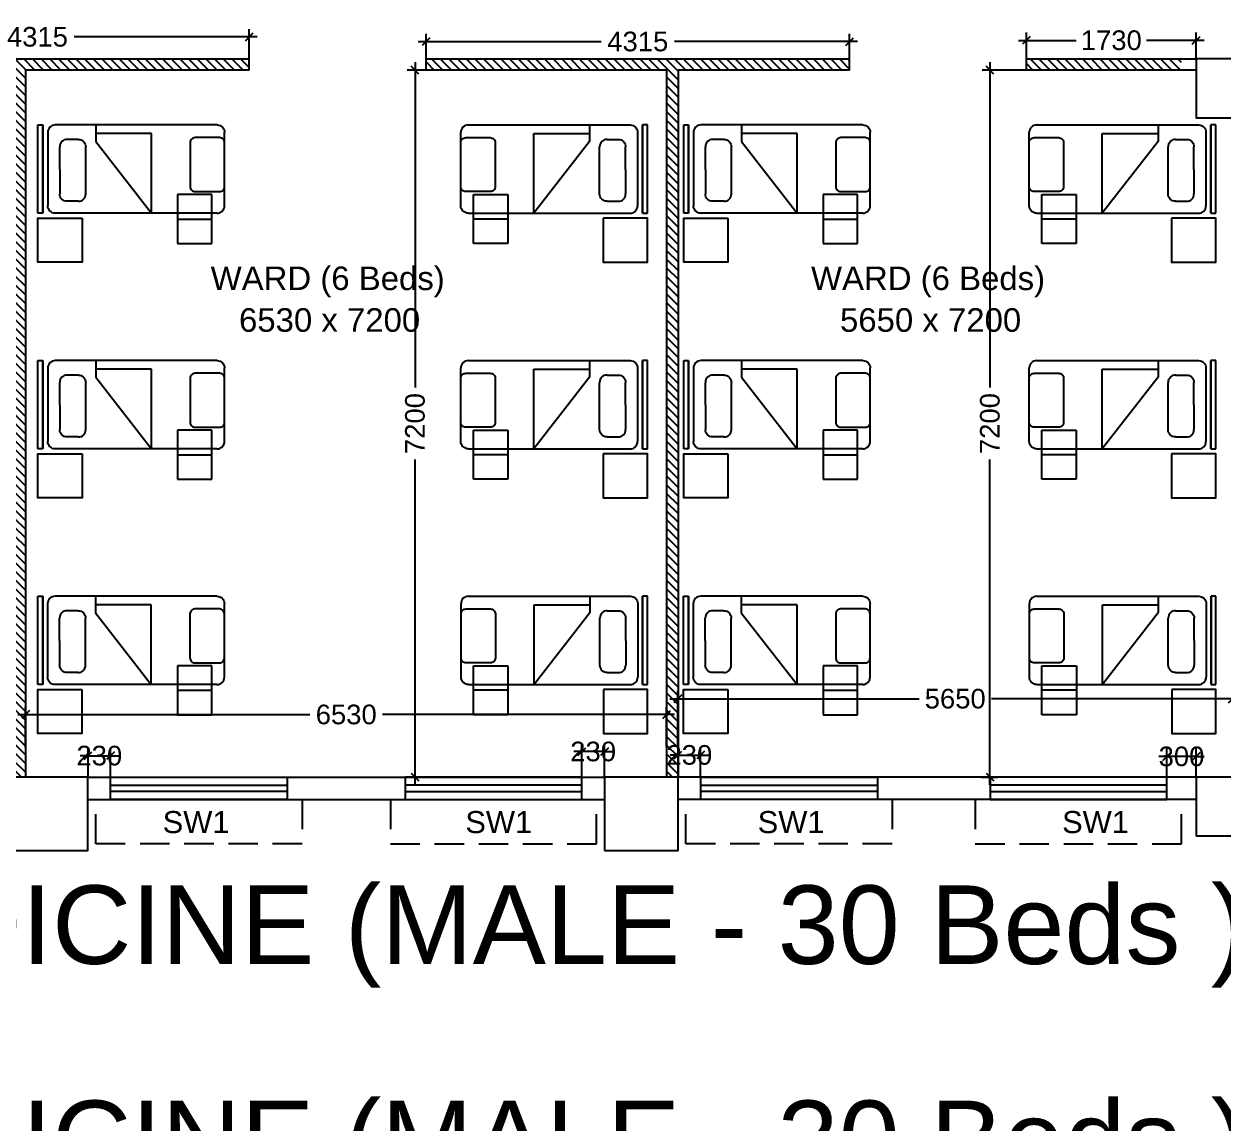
# Model space of a CAD drawing. Extents: x 7620542 to 7843793, y -6476226 to -6093835.
# Drawn here: x 7738759 to 7750982, y -6416719 to -6405516 of the extents above; entities that cross this region are included whole.
import ezdxf
from ezdxf.enums import TextEntityAlignment as Align

# ---------------------------------------------------------------- set-up
doc = ezdxf.new("R2010")
doc.units = 0
doc.header["$LTSCALE"] = 600
doc.header["$MEASUREMENT"] = 0
doc.header["$PDMODE"] = 35
doc.linetypes.add('DASHED', pattern=[0.75, 0.5, -0.25])
doc.linetypes.add('HIDDEN', pattern=[0.375, 0.25, -0.125])
doc.layers.get('0').update_dxf_attribs({"linetype": 'CONTINUOUS'})
doc.layers.get('Defpoints').update_dxf_attribs({"linetype": 'CONTINUOUS'})
for name, color, linetype in [('Beds', 33, 'CONTINUOUS'), ('chajja', 7, 'CONTINUOUS'), ('DIM-TEXT', 8, 'CONTINUOUS'), ('joinery', 7, 'CONTINUOUS'), ('LA-column', 3, 'CONTINUOUS'), ('PARTI', 21, 'CONTINUOUS'), ('Room Dim', 1, 'CONTINUOUS'), ('TEXT', 6, 'CONTINUOUS'), ('Walls', 7, 'CONTINUOUS'), ('Ward Hatch', 170, 'CONTINUOUS'), ('WIN', 151, 'CONTINUOUS'), ('Working Dim', 5, 'CONTINUOUS')]:
    doc.layers.add(name, color=color, linetype=linetype)
doc.styles.add('ari', font='arial.ttf')
doc.styles.add('ARIAL', font='arial.ttf')
doc.styles.add('RT', font='romant.shx')
doc.dimstyles.new('int. dim', dxfattribs={"dimtxt": 450, "dimasz": 80, "dimexe": 80, "dimexo": 0, "dimgap": 70, "dimtad": 0, "dimdec": 0, "dimzin": 12, "dimdsep": 46, "dimtxsty": 'ari', "dimblk": 'OBLIQUE', "dimcen": 2, "dimdle": 80, "dimclrd": 256, "dimclre": 256, "dimclrt": 6, "dimadec": 0, "dimazin": 0, "dimtfac": 1, "dimtdec": 0, "dimtix": 1, "dimtmove": 2, "dimatfit": 3, "dimfxl": 1, "dimtolj": 1, "dimtzin": 0, "dimlwd": -1, "dimlwe": -1, "dimarcsym": 0})
doc.dimstyles.new('TEXT', dxfattribs={"dimscale": 0, "dimtxt": 600, "dimasz": 300, "dimexe": 300, "dimexo": 30, "dimgap": 50, "dimtad": 0, "dimdec": 0, "dimzin": 0, "dimdsep": 46, "dimtxsty": 'RT', "dimblk": 'OBLIQUE', "dimcen": 0.09, "dimdle": 300, "dimclrd": 256, "dimclre": 256, "dimclrt": 170, "dimadec": 0, "dimazin": 0, "dimtfac": 1, "dimtdec": 0, "dimtofl": 0, "dimtmove": 2, "dimatfit": 3, "dimfxl": 1, "dimfrac": 2, "dimtolj": 1, "dimtzin": 0, "dimlwd": -1, "dimlwe": -1, "dimarcsym": 0})

# ---------------------------------------------------------------- blocks, each defined once
blk = doc.blocks.new('A$C1D410D94')
at = {"layer": 'Beds', "color": 8, "linetype": 'Continuous', "ltscale": 5}
for p, q in [((-1254, -462), (-1254, 438)), ((-1254, 438), (-1204, 438)), ((-1204, -462), (-1204, 438)), ((-1204, 438), (-1204, 438)), ((-1204, 438), (-1204, -462)), ((-1153, 377), (-1154, 363)), ((-1148, 392), (-1153, 377)), ((-1141, 404), (-1148, 392)), ((-1132, 416), (-1141, 404)), ((-1121, 425), (-1132, 416)), ((-1108, 432), (-1121, 425)), ((-1094, 436), (-1108, 432)), ((-1079, 438), (-1094, 436)), ((571, 438), (-1079, 438)), ((-666, 438), (-666, 269)), ((571, 438), (586, 436)), ((586, 436), (600, 432)), ((600, 432), (612, 425)), ((612, 425), (624, 416)), ((624, 416), (633, 404)), ((633, 404), (640, 392)), ((640, 392), (645, 377)), ((645, 377), (646, 363)), ((-1154, 363), (-1154, -387)), ((-1020, 256), (-1027, 243)), ((-1010, 267), (-1020, 256)), ((-999, 277), (-1010, 267)), ((-986, 284), (-999, 277)), ((-972, 288), (-986, 284)), ((-957, 289), (-972, 288)), ((-843, 289), (-957, 289)), ((-843, 289), (-829, 288)), ((-829, 288), (-814, 284)), ((-814, 284), (-802, 277)), ((-802, 277), (-790, 267)), ((-790, 267), (-781, 256)), ((-781, 256), (-774, 243)), ((-98, 350), (-666, 350)), ((-666, 269), (-98, -462)), ((-98, -462), (-98, 350)), ((646, -387), (646, 363)), ((-1031, 229), (-1032, 214)), ((-1032, -15), (-1032, 214)), ((-1027, 243), (-1031, 229)), ((-774, 243), (-770, 229)), ((-770, 229), (-768, 214)), ((-768, -265), (-768, 214)), ((-1032, -15), (-1032, -265)), ((-1031, -280), (-1032, -265)), ((-1027, -294), (-1031, -280)), ((-1020, -307), (-1027, -294)), ((-1010, -318), (-1020, -307)), ((-999, -328), (-1010, -318)), ((-986, -335), (-999, -328)), ((-972, -339), (-986, -335)), ((-957, -340), (-972, -339)), ((-843, -340), (-957, -340)), ((-843, -340), (-829, -339)), ((-829, -339), (-814, -335)), ((-814, -335), (-802, -328)), ((-802, -328), (-790, -318)), ((-790, -318), (-781, -307)), ((-781, -307), (-774, -294)), ((-774, -294), (-770, -280)), ((-770, -280), (-768, -265)), ((-1204, -462), (-1254, -462)), ((-1153, -402), (-1154, -387)), ((-1148, -416), (-1153, -402)), ((-1141, -429), (-1148, -416)), ((-1132, -440), (-1141, -429)), ((-1121, -449), (-1132, -440)), ((-1108, -457), (-1121, -449)), ((-1094, -461), (-1108, -457)), ((-1079, -462), (-1094, -461)), ((571, -462), (-1079, -462)), ((571, -462), (586, -461)), ((586, -461), (600, -456)), ((600, -456), (612, -449)), ((612, -449), (624, -440)), ((624, -440), (633, -429)), ((633, -429), (640, -416)), ((640, -416), (645, -402)), ((645, -402), (646, -387))]:
    blk.add_line(p, q, dxfattribs=at)
at = {"layer": 'Beds', "color": 8, "linetype": 'HIDDEN', "ltscale": 100}
blk.add_line((168, -521), (518, -521), dxfattribs=at)
at = {"layer": 'Beds', "color": 8}
blk.add_lwpolyline([(646, -192), (646, 258, 0.414214), (596, 308), (346, 308, 0.414214), (296, 258), (296, -192, 0.414214), (346, -242), (596, -242, 0.414214)], format="xyb", close=True, dxfattribs=at)
at = {"layer": 'Beds', "color": 8, "linetype": 'HIDDEN', "ltscale": 100}
blk.add_lwpolyline([(518, -771), (518, -271), (168, -271), (168, -771)], close=True, dxfattribs=at)
at = {"layer": 'Beds', "color": 8, "linetype": 'Continuous', "ltscale": 5}
blk.add_lwpolyline([(-804, -512), (-804, -962), (-1254, -962), (-1254, -512)], close=True, dxfattribs=at)
blk = doc.blocks.new('_Oblique')
at = {"color": 0, "linetype": 'ByBlock', "lineweight": -2}
blk.add_line((-0.5, -0.5), (0.5, 0.5), dxfattribs=at)
blk = doc.blocks.new('*D262')
at = {"layer": 'Defpoints', "color": 0, "transparency": 16777216}
for p in [(7741054, -6405647), (7736739, -6405870, 2), (7741054, -6405870, 2)]:
    blk.add_point(p, dxfattribs=at)
at = {"layer": 'Working Dim', "transparency": 16777216}
for p, q in [((7736739, -6405870), (7736739, -6405567)), ((7741054, -6405870), (7741054, -6405567)), ((7736659, -6405647), (7738523, -6405647)), ((7741134, -6405647), (7739270, -6405647))]:
    blk.add_line(p, q, dxfattribs=at)
at = {"layer": 'Working Dim', "transparency": 16777216, "xscale": 80, "yscale": 80, "zscale": 80, "rotation": 180}
blk.add_blockref('_Oblique', (7736739, -6405647), dxfattribs=at)
at = {"layer": 'Working Dim', "transparency": 16777216, "xscale": 80, "yscale": 80, "zscale": 80}
blk.add_blockref('_Oblique', (7741054, -6405647), dxfattribs=at)
at = {"layer": 'Working Dim', "color": 6, "transparency": 16777216, "insert": (7738896, -6405647), "char_height": 200, "attachment_point": 5, "style": 'ari'}
blk.add_mtext('\\A1;4315', dxfattribs=at)
blk = doc.blocks.new('*D263')
at = {"layer": 'Defpoints', "color": 0, "transparency": 16777216}
for p in [(7747169, -6405695), (7742854, -6405870, 2), (7747169, -6405870, 2)]:
    blk.add_point(p, dxfattribs=at)
at = {"layer": 'Working Dim', "transparency": 16777216}
for p, q in [((7742854, -6405870), (7742854, -6405615)), ((7747169, -6405870), (7747169, -6405615)), ((7742774, -6405695), (7744638, -6405695)), ((7747249, -6405695), (7745385, -6405695))]:
    blk.add_line(p, q, dxfattribs=at)
at = {"layer": 'Working Dim', "transparency": 16777216, "xscale": 80, "yscale": 80, "zscale": 80, "rotation": 180}
blk.add_blockref('_Oblique', (7742854, -6405695), dxfattribs=at)
at = {"layer": 'Working Dim', "transparency": 16777216, "xscale": 80, "yscale": 80, "zscale": 80}
blk.add_blockref('_Oblique', (7747169, -6405695), dxfattribs=at)
at = {"layer": 'Working Dim', "color": 6, "transparency": 16777216, "insert": (7745011, -6405695), "char_height": 200, "attachment_point": 5, "style": 'ari'}
blk.add_mtext('\\A1;4315', dxfattribs=at)
blk = doc.blocks.new('*D264')
at = {"layer": 'Defpoints', "color": 0, "transparency": 16777216}
for p in [(7748969, -6405682), (7748969, -6405870, 2), (7750699, -6405870, 10)]:
    blk.add_point(p, dxfattribs=at)
at = {"layer": 'Working Dim', "transparency": 16777216}
for p, q in [((7748969, -6405870), (7748969, -6405602)), ((7750699, -6405870), (7750699, -6405602)), ((7748889, -6405682), (7749475, -6405682)), ((7750779, -6405682), (7750193, -6405682))]:
    blk.add_line(p, q, dxfattribs=at)
at = {"layer": 'Working Dim', "transparency": 16777216, "xscale": 80, "yscale": 80, "zscale": 80, "rotation": 180}
blk.add_blockref('_Oblique', (7748969, -6405682), dxfattribs=at)
at = {"layer": 'Working Dim', "transparency": 16777216, "xscale": 80, "yscale": 80, "zscale": 80}
blk.add_blockref('_Oblique', (7750699, -6405682), dxfattribs=at)
at = {"layer": 'Working Dim', "color": 6, "transparency": 16777216, "insert": (7749834, -6405682), "char_height": 200, "attachment_point": 5, "style": 'ari'}
blk.add_mtext('\\A1;1730', dxfattribs=at)
blk = doc.blocks.new('*D400')
at = {"layer": 'Defpoints', "color": 0, "transparency": 16777216}
for p in [(7745305, -6412549), (7738776, -6412880, 3), (7745305, -6412880, 5)]:
    blk.add_point(p, dxfattribs=at)
at = {"layer": 'Working Dim', "transparency": 16777216}
for p, q in [((7738776, -6412880), (7738776, -6412469)), ((7745305, -6412880), (7745305, -6412469)), ((7738696, -6412549), (7741672, -6412549)), ((7745385, -6412549), (7742410, -6412549))]:
    blk.add_line(p, q, dxfattribs=at)
at = {"layer": 'Working Dim', "transparency": 16777216, "xscale": 80, "yscale": 80, "zscale": 80, "rotation": 180}
blk.add_blockref('_Oblique', (7738776, -6412549), dxfattribs=at)
at = {"layer": 'Working Dim', "transparency": 16777216, "xscale": 80, "yscale": 80, "zscale": 80}
blk.add_blockref('_Oblique', (7745305, -6412549), dxfattribs=at)
at = {"layer": 'Working Dim', "color": 6, "transparency": 16777216, "insert": (7742041, -6412549), "char_height": 200, "attachment_point": 5, "style": 'ari'}
blk.add_mtext('\\A1;6530', dxfattribs=at)
blk = doc.blocks.new('*D401')
at = {"layer": 'Defpoints', "color": 0, "transparency": 16777216}
for p in [(7742742, -6405985), (7742854, -6405985, 2), (7742706, -6413185, 5)]:
    blk.add_point(p, dxfattribs=at)
at = {"layer": 'Working Dim', "transparency": 16777216}
for p, q in [((7742854, -6405985), (7742662, -6405985)), ((7742742, -6405905), (7742742, -6409217)), ((7742742, -6413265), (7742742, -6409952)), ((7742706, -6413185), (7742822, -6413185))]:
    blk.add_line(p, q, dxfattribs=at)
at = {"layer": 'Working Dim', "transparency": 16777216, "xscale": 80, "yscale": 80, "zscale": 80}
for p, rotation in [((7742742, -6405985), 90), ((7742742, -6413185), 270)]:
    blk.add_blockref('_Oblique', p, dxfattribs=dict(at, rotation=rotation))
at = {"layer": 'Working Dim', "color": 6, "transparency": 16777216, "insert": (7742742, -6409585), "char_height": 200, "attachment_point": 5, "rotation": 90, "style": 'ari'}
blk.add_mtext('\\A1;7200', dxfattribs=at)
blk = doc.blocks.new('*D402')
at = {"layer": 'Defpoints', "color": 0, "transparency": 16777216}
for p in [(7751069, -6412388), (7745419, -6412868, 5), (7751069, -6412868, 3)]:
    blk.add_point(p, dxfattribs=at)
at = {"layer": 'Working Dim', "transparency": 16777216}
for p, q in [((7745419, -6412868), (7745419, -6412308)), ((7751069, -6412868), (7751069, -6412308)), ((7745339, -6412388), (7747876, -6412388)), ((7751149, -6412388), (7748613, -6412388))]:
    blk.add_line(p, q, dxfattribs=at)
at = {"layer": 'Working Dim', "transparency": 16777216, "xscale": 80, "yscale": 80, "zscale": 80, "rotation": 180}
blk.add_blockref('_Oblique', (7745419, -6412388), dxfattribs=at)
at = {"layer": 'Working Dim', "transparency": 16777216, "xscale": 80, "yscale": 80, "zscale": 80}
blk.add_blockref('_Oblique', (7751069, -6412388), dxfattribs=at)
at = {"layer": 'Working Dim', "color": 6, "transparency": 16777216, "insert": (7748244, -6412388), "char_height": 200, "attachment_point": 5, "style": 'ari'}
blk.add_mtext('\\A1;5650', dxfattribs=at)
blk = doc.blocks.new('*D403')
at = {"layer": 'Defpoints', "color": 0, "transparency": 16777216}
for p in [(7748598, -6405985), (7748969, -6405985, 2), (7748512, -6413185, 7)]:
    blk.add_point(p, dxfattribs=at)
at = {"layer": 'Working Dim', "transparency": 16777216}
for p, q in [((7748969, -6405985), (7748518, -6405985)), ((7748598, -6405905), (7748598, -6409217)), ((7748598, -6413265), (7748598, -6409952)), ((7748512, -6413185), (7748678, -6413185))]:
    blk.add_line(p, q, dxfattribs=at)
at = {"layer": 'Working Dim', "transparency": 16777216, "xscale": 80, "yscale": 80, "zscale": 80}
for p, rotation in [((7748598, -6405985), 90), ((7748598, -6413185), 270)]:
    blk.add_blockref('_Oblique', p, dxfattribs=dict(at, rotation=rotation))
at = {"layer": 'Working Dim', "color": 6, "transparency": 16777216, "insert": (7748598, -6409585), "char_height": 200, "attachment_point": 5, "rotation": 90, "style": 'ari'}
blk.add_mtext('\\A1;7200', dxfattribs=at)
blk = doc.blocks.new('*D837')
at = {"layer": 'Defpoints', "color": 0, "linetype": 'Continuous', "transparency": 16777216}
for p in [(7761439, -6413785, -22), (7720379, -6413865, 0), (7720379, -6414809)]:
    blk.add_point(p, dxfattribs=at)
at = {"layer": 'DIM-TEXT', "transparency": 16777216}
for p, q in [((7761439, -6413785), (7761439, -6415109)), ((7720379, -6413865), (7720379, -6415109)), ((7720079, -6414809), (7730596, -6414809)), ((7761739, -6414809), (7751222, -6414809))]:
    blk.add_line(p, q, dxfattribs=at)
at = {"layer": 'DIM-TEXT', "linetype": 'Continuous', "transparency": 16777216, "xscale": 300, "yscale": 300, "zscale": 300, "rotation": 180}
blk.add_blockref('_Oblique', (7720379, -6414809), dxfattribs=at)
at = {"layer": 'DIM-TEXT', "linetype": 'Continuous', "transparency": 16777216, "xscale": 300, "yscale": 300, "zscale": 300}
blk.add_blockref('_Oblique', (7761439, -6414809), dxfattribs=at)
at = {"layer": 'DIM-TEXT', "color": 170, "linetype": 'Continuous', "transparency": 16777216, "insert": (7740909, -6414809), "char_height": 750, "attachment_point": 5, "style": 'ari'}
blk.add_mtext('\\A1;{\\H1.067x;GENERAL MEDICINE (MALE - 30 Beds )}', dxfattribs=at)
blk = doc.blocks.new('*D1554')
at = {"layer": 'Defpoints', "color": 0, "transparency": 16777216}
for p in [(7739641, -6412968), (7739411, -6413185), (7739641, -6413185)]:
    blk.add_point(p, dxfattribs=at)
at = {"layer": 'Working Dim', "transparency": 16777216}
for p, q in [((7739411, -6412968), (7739331, -6412968)), ((7739411, -6413185), (7739411, -6412888)), ((7739411, -6412968), (7739641, -6412968)), ((7739641, -6413185), (7739641, -6412888)), ((7739641, -6412968), (7739721, -6412968))]:
    blk.add_line(p, q, dxfattribs=at)
at = {"layer": 'Working Dim', "transparency": 16777216, "xscale": 80, "yscale": 80, "zscale": 80}
blk.add_blockref('_Oblique', (7739411, -6412968), dxfattribs=at)
at = {"layer": 'Working Dim', "transparency": 16777216, "xscale": 80, "yscale": 80, "zscale": 80, "rotation": 180}
blk.add_blockref('_Oblique', (7739641, -6412968), dxfattribs=at)
at = {"layer": 'Working Dim', "color": 6, "transparency": 16777216, "insert": (7739526, -6412968), "char_height": 200, "attachment_point": 5, "style": 'ari'}
blk.add_mtext('\\A1;230', dxfattribs=at)
blk = doc.blocks.new('*D1555')
at = {"layer": 'Defpoints', "color": 0, "transparency": 16777216}
for p in [(7744441, -6412926), (7744441, -6413185), (7744671, -6413185, 3)]:
    blk.add_point(p, dxfattribs=at)
at = {"layer": 'Working Dim', "transparency": 16777216}
for p, q in [((7744441, -6413185), (7744441, -6412846)), ((7744671, -6413185), (7744671, -6412846)), ((7744441, -6412926), (7744361, -6412926)), ((7744671, -6412926), (7744441, -6412926)), ((7744671, -6412926), (7744751, -6412926))]:
    blk.add_line(p, q, dxfattribs=at)
at = {"layer": 'Working Dim', "transparency": 16777216, "xscale": 80, "yscale": 80, "zscale": 80}
blk.add_blockref('_Oblique', (7744441, -6412926), dxfattribs=at)
at = {"layer": 'Working Dim', "transparency": 16777216, "xscale": 80, "yscale": 80, "zscale": 80, "rotation": 180}
blk.add_blockref('_Oblique', (7744671, -6412926), dxfattribs=at)
at = {"layer": 'Working Dim', "color": 6, "transparency": 16777216, "insert": (7744556, -6412926), "char_height": 200, "attachment_point": 5, "style": 'ari'}
blk.add_mtext('\\A1;230', dxfattribs=at)
blk = doc.blocks.new('*D1556')
at = {"layer": 'Defpoints', "color": 0, "transparency": 16777216}
for p in [(7745651, -6412961), (7745421, -6413185), (7745651, -6413185)]:
    blk.add_point(p, dxfattribs=at)
at = {"layer": 'Working Dim', "transparency": 16777216}
for p, q in [((7745421, -6412961), (7745341, -6412961)), ((7745421, -6413185), (7745421, -6412881)), ((7745421, -6412961), (7745651, -6412961)), ((7745651, -6413185), (7745651, -6412881)), ((7745651, -6412961), (7745731, -6412961))]:
    blk.add_line(p, q, dxfattribs=at)
at = {"layer": 'Working Dim', "transparency": 16777216, "xscale": 80, "yscale": 80, "zscale": 80}
blk.add_blockref('_Oblique', (7745421, -6412961), dxfattribs=at)
at = {"layer": 'Working Dim', "transparency": 16777216, "xscale": 80, "yscale": 80, "zscale": 80, "rotation": 180}
blk.add_blockref('_Oblique', (7745651, -6412961), dxfattribs=at)
at = {"layer": 'Working Dim', "color": 6, "transparency": 16777216, "insert": (7745536, -6412961), "char_height": 200, "attachment_point": 5, "style": 'ari'}
blk.add_mtext('\\A1;230', dxfattribs=at)
blk = doc.blocks.new('*D1557')
at = {"layer": 'Defpoints', "color": 0, "transparency": 16777216}
for p in [(7750399, -6412976), (7750399, -6413185), (7750699, -6413185)]:
    blk.add_point(p, dxfattribs=at)
at = {"layer": 'Working Dim', "transparency": 16777216}
for p, q in [((7750399, -6412976), (7750319, -6412976)), ((7750399, -6413185), (7750399, -6412896)), ((7750699, -6412976), (7750399, -6412976)), ((7750699, -6413185), (7750699, -6412896)), ((7750699, -6412976), (7750779, -6412976))]:
    blk.add_line(p, q, dxfattribs=at)
at = {"layer": 'Working Dim', "transparency": 16777216, "xscale": 80, "yscale": 80, "zscale": 80}
blk.add_blockref('_Oblique', (7750399, -6412976), dxfattribs=at)
at = {"layer": 'Working Dim', "transparency": 16777216, "xscale": 80, "yscale": 80, "zscale": 80, "rotation": 180}
blk.add_blockref('_Oblique', (7750699, -6412976), dxfattribs=at)
at = {"layer": 'Working Dim', "color": 6, "transparency": 16777216, "insert": (7750549, -6412976), "char_height": 200, "attachment_point": 5, "style": 'ari'}
blk.add_mtext('\\A1;300', dxfattribs=at)
blk = doc.blocks.new('*D2108')
at = {"layer": 'Defpoints', "color": 0, "linetype": 'Continuous', "transparency": 16777216}
for p in [(7720379, -6417001), (7720379, -6419314, 0), (7761439, -6419393, -22)]:
    blk.add_point(p, dxfattribs=at)
at = {"layer": 'DIM-TEXT', "transparency": 16777216}
for p, q in [((7720379, -6419314), (7720379, -6416701)), ((7761439, -6419393), (7761439, -6416701)), ((7720079, -6417001), (7730596, -6417001)), ((7761739, -6417001), (7751222, -6417001))]:
    blk.add_line(p, q, dxfattribs=at)
at = {"layer": 'DIM-TEXT', "linetype": 'Continuous', "transparency": 16777216, "xscale": 300, "yscale": 300, "zscale": 300, "rotation": 180}
blk.add_blockref('_Oblique', (7720379, -6417001), dxfattribs=at)
at = {"layer": 'DIM-TEXT', "linetype": 'Continuous', "transparency": 16777216, "xscale": 300, "yscale": 300, "zscale": 300}
blk.add_blockref('_Oblique', (7761439, -6417001), dxfattribs=at)
at = {"layer": 'DIM-TEXT', "color": 170, "linetype": 'Continuous', "transparency": 16777216, "insert": (7740909, -6417001), "char_height": 750, "attachment_point": 5, "style": 'ari'}
blk.add_mtext('\\A1;{\\H1.067x;GENERAL MEDICINE (MALE - 30 Beds )}', dxfattribs=at)

msp = doc.modelspace()

# ---------------------------------------------------------------- hatches: boundary and pattern name
at = {"layer": 'Ward Hatch'}
h = msp.add_hatch(dxfattribs=at)
h.set_pattern_fill('ANSI31', color=256, scale=500, style=0)
h.set_pattern_definition([(315, (832124.71, -12750950.19), (-44.19417382, -44.19417382), [])])
h.paths.add_polyline_path([(7734938.876, -6405984.722), (7732681.968, -6405984.722), (7732681.968, -6413184.735), (7732566.968, -6413184.735), (7732566.968, -6405984.722), (7730623.876, -6405984.722), (7730623.876, -6405869.722), (7734938.876, -6405869.722)])
h.paths.add_polyline_path([(7722708.876, -6405984.722), (7720978.968, -6405984.722), (7720978.968, -6405869.722), (7722708.876, -6405869.722)])
h.paths.add_polyline_path([(7728823.876, -6405984.722), (7726587.968, -6405984.722), (7726587.968, -6413184.738), (7726472.968, -6413184.738), (7726472.968, -6405984.722), (7724508.876, -6405984.722), (7724508.876, -6405869.722), (7728823.876, -6405869.722)])
h.paths.add_polyline_path([(7747168.876, -6405984.722), (7745421.469, -6405984.722), (7745421.469, -6413184.738), (7745306.469, -6413184.738), (7745306.469, -6405984.722), (7742853.876, -6405984.722), (7742853.876, -6405869.722), (7747168.876, -6405869.722)])
h.paths.add_polyline_path([(7741053.876, -6405984.722), (7738774.969, -6405984.722), (7738774.969, -6413184.738), (7738659.969, -6413184.738), (7738659.969, -6405984.722), (7736738.876, -6405984.722), (7736738.876, -6405869.722), (7741053.876, -6405869.722)])
h.paths.add_polyline_path([(7750548.969, -6405984.722), (7748968.876, -6405984.722), (7748968.876, -6405869.722), (7750548.969, -6405869.722)])

# ---------------------------------------------------------------- linework, layer by layer
at = {"layer": 'chajja', "color": 7, "linetype": 'DASHED', "elevation": -14.83}
for points in [[(7741590.968, -6413414.686), (7741590.968, -6413864.686), (7739490.968, -6413864.686), (7739490.968, -6413414.686)], [(7742491.469, -6413414.686), (7742491.469, -6413864.686), (7744591.469, -6413864.686), (7744591.469, -6413414.686)], [(7747601.469, -6413414.686), (7747601.469, -6413864.686), (7745501.469, -6413864.686), (7745501.469, -6413414.686)], [(7748449.02, -6413414.791), (7748449.02, -6413864.791), (7750549.02, -6413864.79), (7750549.02, -6413414.79)]]:
    msp.add_lwpolyline(points, dxfattribs=at)
at = {"layer": 'LA-column', "color": 2, "elevation": -11.41}
for points in [[(7751298.969, -6406469.776), (7751298.969, -6405869.776), (7750698.969, -6405869.776), (7750698.969, -6406469.776)], [(7738659.969, -6413184.832), (7738659.969, -6413934.832), (7739409.969, -6413934.832), (7739409.969, -6413184.832)], [(7744671.469, -6413934.832), (7745421.469, -6413934.832), (7745421.469, -6413184.832), (7744671.469, -6413184.832)], [(7751298.969, -6413784.819), (7751298.969, -6413184.819), (7750698.969, -6413184.819), (7750698.969, -6413784.819)]]:
    msp.add_lwpolyline(points, close=True, dxfattribs=at)
at = {"layer": 'PARTI', "color": 7, "linetype": 'Continuous'}
for p, q in [((7736738.967, -6405869.722, -14.83), (7741053.967, -6405869.722, -14.83)), ((7741053.967, -6405984.722, -14.83), (7741053.967, -6405869.722, -14.83)), ((7742853.967, -6405869.722, -14.83), (7747168.967, -6405869.722, -14.83)), ((7742853.967, -6405984.722, -14.83), (7742853.967, -6405869.722, -14.83)), ((7747168.967, -6405984.722, -14.83), (7747168.967, -6405869.722, -14.83)), ((7748968.967, -6405869.722, -14.83), (7750698.977, -6405869.722, -14.83)), ((7748968.967, -6405984.722, -14.83), (7748968.967, -6405869.722, -14.83)), ((7738775.968, -6405984.722, -14.83), (7738775.968, -6413184.722, -14.83)), ((7741053.967, -6405984.722, -14.83), (7738775.968, -6405984.722, -14.83)), ((7745306.469, -6405984.722, -14.83), (7742853.967, -6405984.722, -14.83)), ((7745306.469, -6413184.722, -14.83), (7745306.469, -6405984.722, -14.83)), ((7745421.469, -6405984.722, -14.83), (7745421.469, -6413184.722, -14.83)), ((7747168.967, -6405984.722, -14.83), (7745421.469, -6405984.722, -14.83)), ((7750698.977, -6405984.722, -14.83), (7748968.967, -6405984.722, -14.83))]:
    msp.add_line(p, q, dxfattribs=at)
at = {"layer": 'Walls'}
for p, q in [((7739410.968, -6413184.714, -14.83), (7744671.469, -6413184.714, -14.83)), ((7750698.974, -6413184.815, -14.83), (7745421.469, -6413184.714, -14.83)), ((7739410.968, -6413414.714, -14.83), (7744671.469, -6413414.714, -14.83)), ((7750698.974, -6413414.815, -14.83), (7745421.469, -6413414.714, -14.83))]:
    msp.add_line(p, q, dxfattribs=at)
at = {"layer": 'WIN', "linetype": 'Continuous', "elevation": -14.83}
for points in [[(7741440.968, -6413414.686), (7739640.968, -6413414.686), (7739640.968, -6413184.685), (7741440.968, -6413184.685)], [(7742641.469, -6413414.686), (7744441.469, -6413414.686), (7744441.469, -6413184.685), (7742641.469, -6413184.685)], [(7747451.469, -6413414.686), (7745651.469, -6413414.686), (7745651.469, -6413184.685), (7747451.469, -6413184.685)], [(7748599.02, -6413414.79), (7750399.02, -6413414.79), (7750399.02, -6413184.79), (7748599.02, -6413184.79)], [(7741440.968, -6413331.902), (7739640.968, -6413331.902), (7739640.968, -6413267.469), (7741440.968, -6413267.469)], [(7742641.469, -6413331.902), (7744441.469, -6413331.902), (7744441.469, -6413267.469), (7742641.469, -6413267.469)], [(7747451.469, -6413331.902), (7745651.469, -6413331.902), (7745651.469, -6413267.469), (7747451.469, -6413267.469)], [(7748599.02, -6413332.007), (7750399.02, -6413332.007), (7750399.02, -6413267.574), (7748599.02, -6413267.574)]]:
    msp.add_lwpolyline(points, close=True, dxfattribs=at)

# ---------------------------------------------------------------- block references
at = {"layer": 'Beds'}
for p in [(7740155.528, -6406980.893, -14.83), (7746732.348, -6406980.893, -14.83), (7740155.541, -6409380.893, -14.83), (7746732.361, -6409380.893, -14.83), (7740153.818, -6411780.893, -14.83), (7746730.638, -6411780.893, -14.83)]:
    msp.add_blockref('A$C1D410D94', p, dxfattribs=at)
at = {"layer": 'Beds', "xscale": -1}
for p in [(7743854.532, -6406980.893, -14.83), (7749644.141, -6406980.893, -14.83), (7743854.518, -6409380.893, -14.83), (7749644.127, -6409380.893, -14.83), (7743856.241, -6411780.893, -14.83), (7749645.85, -6411780.893, -14.83)]:
    msp.add_blockref('A$C1D410D94', p, dxfattribs=at)

# ---------------------------------------------------------------- texts
at = {"layer": 'joinery', "style": 'ari'}
for p in [(7740511.954, -6413756.501, -14.83), (7743594.855, -6413756.501, -14.83), (7746572.58, -6413756.501, -14.83), (7749673.309, -6413756.501, -14.83)]:
    msp.add_text('SW1', height=225, dxfattribs=at).set_placement(p, align=Align.CENTER)
at = {"layer": 'Room Dim', "style": 'ARIAL'}
for s, p in [('6530 x 7200', (7741871.784, -6408650.194, -14.83)), ('5650 x 7200', (7747993.433, -6408650.194, -14.83))]:
    msp.add_text(s, height=240, dxfattribs=at).set_placement(p, align=Align.CENTER)
at = {"layer": 'TEXT', "color": 7, "style": 'ARIAL'}
for p in [(7741852.363, -6408225.558, -14.83), (7747967.363, -6408225.558, -14.83)]:
    msp.add_text('WARD (6 Beds)', height=240, dxfattribs=at).set_placement(p, align=Align.CENTER)

# ---------------------------------------------------------------- dimensions: what is measured, and where the dimension line sits
at = {"layer": 'DIM-TEXT', "linetype": 'Continuous'}
for base, p1, p2, picture, middle in [((7720378.962, -6414809.097, 2.691), (7761439.1, -6413784.819, -18.93), (7720378.962, -6413864.705, 2.343), '*D837', (7740909.031, -6414809.097, 2.691)), ((7720379.051, -6417001.407, 3.722), (7761439.189, -6419393.479, -17.899), (7720379.051, -6419313.592, 3.374), '*D2108', (7740909.12, -6417001.407, 3.722))]:
    dim = msp.add_linear_dim(base=base, p1=p1, p2=p2, angle=180, text='{\\H1.067x;GENERAL MEDICINE (MALE - 30 Beds )}', dimstyle='TEXT', override={"dimscale": 1, "dimtxt": 750, "dimexo": 0, "dimtxsty": 'ari'}, dxfattribs=at)
    dim.commit()
    dim.dimension.update_dxf_attribs({"geometry": picture, "text_midpoint": middle})
at = {"layer": 'Working Dim'}
for base, p1, p2, override, picture, middle in [((7741053.967, -6405646.828, -14.83), (7736738.967, -6405869.722, -13.12), (7741053.967, -6405869.722, -13.12), {"dimtxt": 200}, '*D262', (7738896.467, -6405646.828, -14.83)), ((7747168.967, -6405694.912, -14.83), (7742853.967, -6405869.722, -13.12), (7747168.967, -6405869.722, -13.12), {"dimtxt": 200}, '*D263', (7745011.467, -6405694.912, -14.83)), ((7748968.967, -6405682.159, -14.83), (7750698.977, -6405869.722, -5.141), (7748968.967, -6405869.722, -13.12), {"dimtxt": 200}, '*D264', (7749833.972, -6405682.159, -14.83)), ((7751068.97, -6412387.868, -14.83), (7745419.469, -6412867.581, -9.699), (7751068.97, -6412867.581, -11.41), {"dimtxt": 200}, '*D402', (7748244.22, -6412387.868, -14.83)), ((7745305.469, -6412549.163, -14.83), (7738775.968, -6412879.505, -11.409), (7745305.469, -6412879.505, -9.699), {"dimtxt": 200}, '*D400', (7742040.718, -6412549.163, -14.83)), ((7739640.968, -6412968.035, -14.83), (7739410.968, -6413184.714, -14.83), (7739640.968, -6413184.685, -14.83), {"dimtxt": 200, "dimarcsym": 1}, '*D1554', (7739525.968, -6412968.035, -14.83)), ((7744441.469, -6412925.774, -14.83), (7744671.469, -6413184.832, -11.41), (7744441.469, -6413184.685, -14.83), {"dimtxt": 200, "dimarcsym": 1}, '*D1555', (7744556.469, -6412925.774, -14.83)), ((7745651.469, -6412961.013, -14.83), (7745421.469, -6413184.714, -14.83), (7745651.469, -6413184.685, -14.83), {"dimtxt": 200, "dimarcsym": 1}, '*D1556', (7745536.469, -6412961.013, -14.83)), ((7750399.02, -6412975.818, -14.83), (7750698.974, -6413184.815, -14.83), (7750399.02, -6413184.79, -14.83), {"dimtxt": 200, "dimarcsym": 1}, '*D1557', (7750548.997, -6412975.818, -14.83))]:
    dim = msp.add_linear_dim(base=base, p1=p1, p2=p2, dimstyle='int. dim', override=override, dxfattribs=at)
    dim.commit()
    dim.dimension.update_dxf_attribs({"geometry": picture, "text_midpoint": middle})
for base, p1, p2, picture, middle in [((7742741.563, -6405984.722, -14.83), (7742705.943, -6413184.714, -9.699), (7742853.967, -6405984.722, -13.12), '*D401', (7742741.563, -6409584.718, -14.83)), ((7748598.274, -6405984.722, -14.83), (7748512.114, -6413184.773, -7.778), (7748968.967, -6405984.722, -13.12), '*D403', (7748598.274, -6409584.748, -14.83))]:
    dim = msp.add_linear_dim(base=base, p1=p1, p2=p2, angle=90, dimstyle='int. dim', override={"dimtxt": 200}, dxfattribs=at)
    dim.commit()
    dim.dimension.update_dxf_attribs({"geometry": picture, "text_midpoint": middle})

doc.saveas('drawing.dxf')
